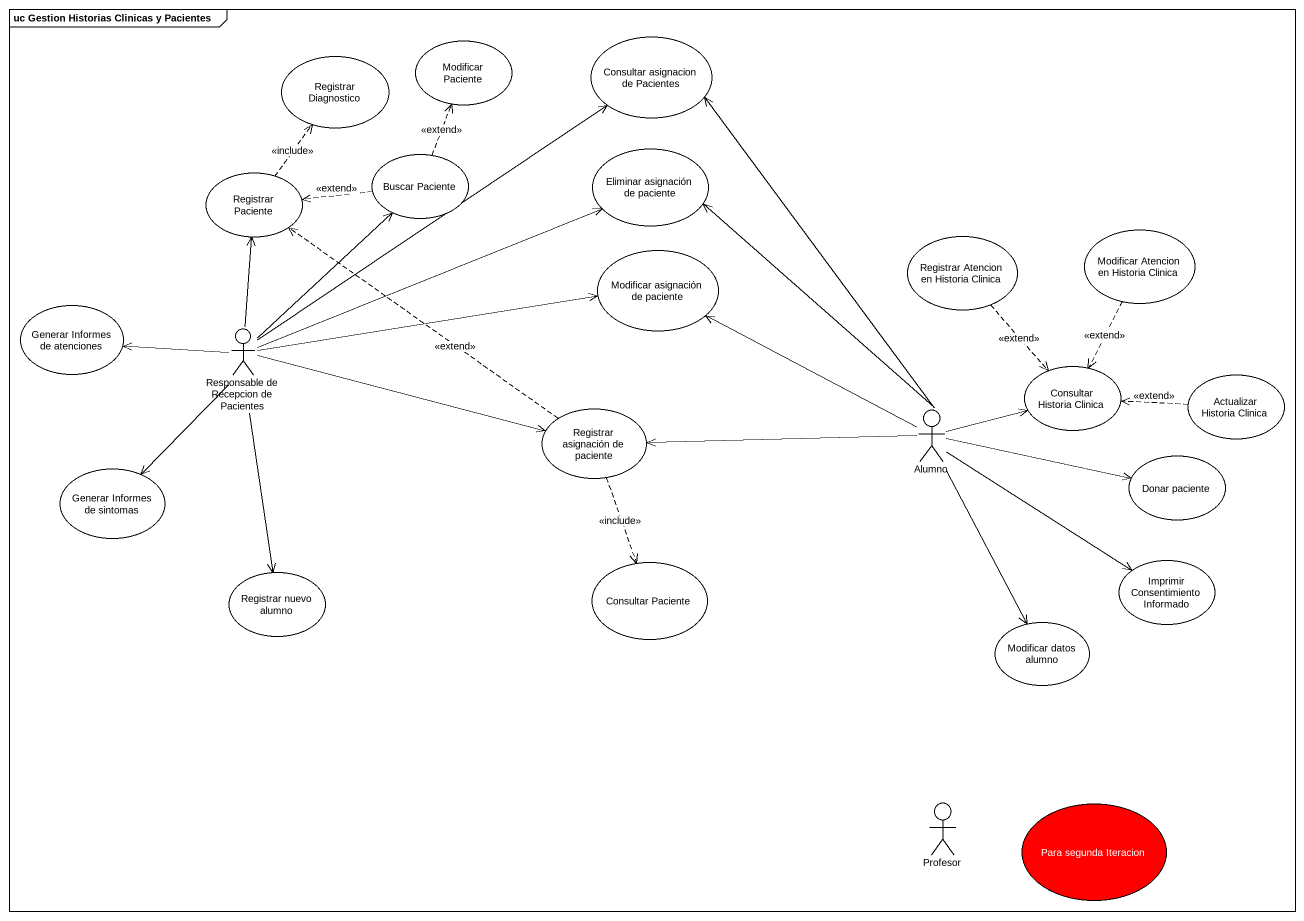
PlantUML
@startuml
mainframe uc Gestion Historias Clinicas y Pacientes
usecase "Registrar Diagnostico" as Registrar_Diagnostico
usecase "Modificar Paciente" as Modificar_Paciente
usecase "Consultar asignacion de Pacientes" as Consultar_asignacion_de
usecase "Buscar Paciente" as Buscar_Paciente
usecase "Eliminar asignación de paciente" as Eliminar_asignación_de
usecase "Registrar Paciente" as Registrar_Paciente
usecase "Registrar Atencion en Historia Clinica" as Registrar_Atencion_en
usecase "Modificar Atencion en Historia Clinica" as Modificar_Atencion_en
usecase "Modificar asignación de paciente" as Modificar_asignación_de
usecase "Generar Informes de atenciones" as Generar_Informes_de
actor "Responsable de Recepcion de Pacientes" as Responsable_de_Recepcion_de
usecase "Consultar Historia Clinica" as Consultar_Historia_Clinica
usecase "Actualizar Historia Clinica" as Actualizar_Historia_Clinica
usecase "Registrar asignación de paciente" as Registrar_asignación_de
actor Alumno
usecase "Generar Informes de sintomas" as Generar_Informes_de_sintomas
usecase "Donar paciente" as Donar_paciente
usecase "Consultar Paciente" as Consultar_Paciente
usecase "Imprimir Consentimiento Informado" as Imprimir_Consentimiento
usecase "Registrar nuevo alumno" as Registrar_nuevo_alumno
usecase "Modificar datos alumno" as Modificar_datos_alumno
actor Profesor
usecase "Para segunda Iteracion" as Para_segunda_Iteracion #FF0000
Buscar_Paciente .up.> Modificar_Paciente : <<extend>>
Buscar_Paciente .left.> Registrar_Paciente : <<extend>>
Registrar_Paciente .up.> Registrar_Diagnostico : <<include>>
Registrar_Atencion_en ..> Consultar_Historia_Clinica : <<extend>>
Modificar_Atencion_en ..> Consultar_Historia_Clinica : <<extend>>
Responsable_de_Recepcion_de -up-> Consultar_asignacion_de
Responsable_de_Recepcion_de -up-> Buscar_Paciente
Responsable_de_Recepcion_de -right-> Eliminar_asignación_de
Responsable_de_Recepcion_de -up-> Registrar_Paciente
Responsable_de_Recepcion_de -right-> Modificar_asignación_de
Responsable_de_Recepcion_de -left-> Generar_Informes_de
Responsable_de_Recepcion_de -right-> Registrar_asignación_de
Responsable_de_Recepcion_de --> Generar_Informes_de_sintomas
Responsable_de_Recepcion_de --> Registrar_nuevo_alumno
Actualizar_Historia_Clinica .left.> Consultar_Historia_Clinica : <<extend>>
Registrar_asignación_de .up.> Registrar_Paciente : <<extend>>
Registrar_asignación_de ..> Consultar_Paciente : <<include>>
Alumno -up-> Consultar_asignacion_de
Alumno -up-> Eliminar_asignación_de
Alumno -left-> Modificar_asignación_de
Alumno -right-> Consultar_Historia_Clinica
Alumno -left-> Registrar_asignación_de
Alumno -right-> Donar_paciente
Alumno --> Imprimir_Consentimiento
Alumno --> Modificar_datos_alumno
@enduml
